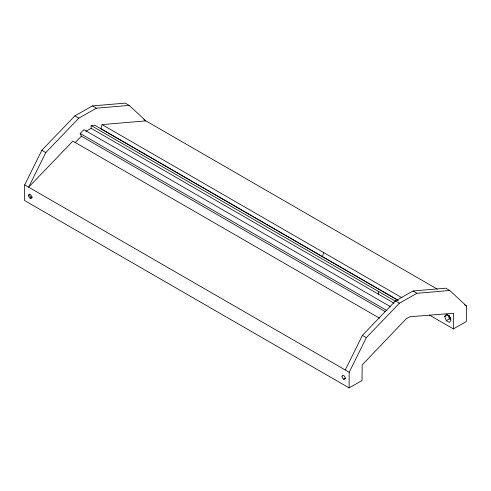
<?xml version="1.0" encoding="UTF-8"?>
<svg xmlns="http://www.w3.org/2000/svg" width="491" height="491" viewBox="0 0 491 491"><rect width="100%" height="100%" fill="white"/><g stroke="black" fill="none" stroke-linecap="round" stroke-linejoin="round"><path stroke-width="0.74" d="M398.164 300.363L100.808 128.691L102.054 124.61L145.876 120.878L129.176 105.412L125.217 103.128L92.449 105.915L74.884 115.851L41.833 150.277L24.685 184.892L24.55 200.506L349.076 387.872L362.027 380.55L362.162 364.936L406.204 318.794L409.838 316.738L453.506 313.283L453.365 328.896L429.472 315.105M85.821 131.287L91.105 128.298L91.13 125.543L94.769 125.23L398.109 300.363M349.076 387.872L349.218 372.258L366.366 337.642L399.41 303.217L416.976 293.28L449.744 290.494L466.45 305.961L466.315 321.574L453.365 328.896M378.432 294.183L378.457 291.427M322.44 256.646L323.679 252.57M129.176 105.412L96.408 108.198L78.836 118.135L45.792 152.566L28.644 187.175L72.846 141.126L379.5 318.174M345.259 369.975L362.407 335.359L395.451 300.928L413.023 290.997L445.785 288.205L449.744 290.494M444.723 316.523L446.337 314.252L449.498 316.081L451.057 320.181L449.443 322.446L446.276 320.617L444.723 316.523L447.89 314.731L449.443 318.831L450.713 319.561M385.374 311.699L81.371 136.185L80.186 133.478L83.863 129.649L390.713 306.807M75.074 142.746L81.371 136.185M30.141 198.198L32.455 196.885M446.276 320.617L449.443 318.831M343.59 379.162L345.541 378.058M143.9 119.736L437.272 289.113M464.474 304.819L466.45 305.961M92.449 105.915L96.408 108.198M413.023 290.997L416.976 293.28M102.054 124.61L402.061 297.816M74.884 115.851L78.836 118.135M395.451 300.928L399.41 303.217M91.13 125.543L395.378 301.198M91.105 128.298L394.052 303.199M80.186 133.478L386.847 310.527M41.833 150.277L45.792 152.566M362.407 335.359L366.366 337.642M24.685 184.892L349.218 372.258M32.007 197.799A2.24 1.307 60.5 0 1 30.098 196.406A2.24 1.307 60.5 0 1 29.865 194.043M450.628 318.1A2.24 1.307 60.5 0 1 449.474 315.645M28.57 195.443A2.24 1.307 60.5 0 0 30.933 198.407A2.24 1.307 60.5 0 0 30.964 195.222A2.24 1.307 60.5 0 0 28.57 195.443M342.018 376.413A2.24 1.307 60.5 0 0 344.381 379.371A2.24 1.307 60.5 0 0 344.406 376.192A2.24 1.307 60.5 0 0 342.018 376.413"/></g></svg>
